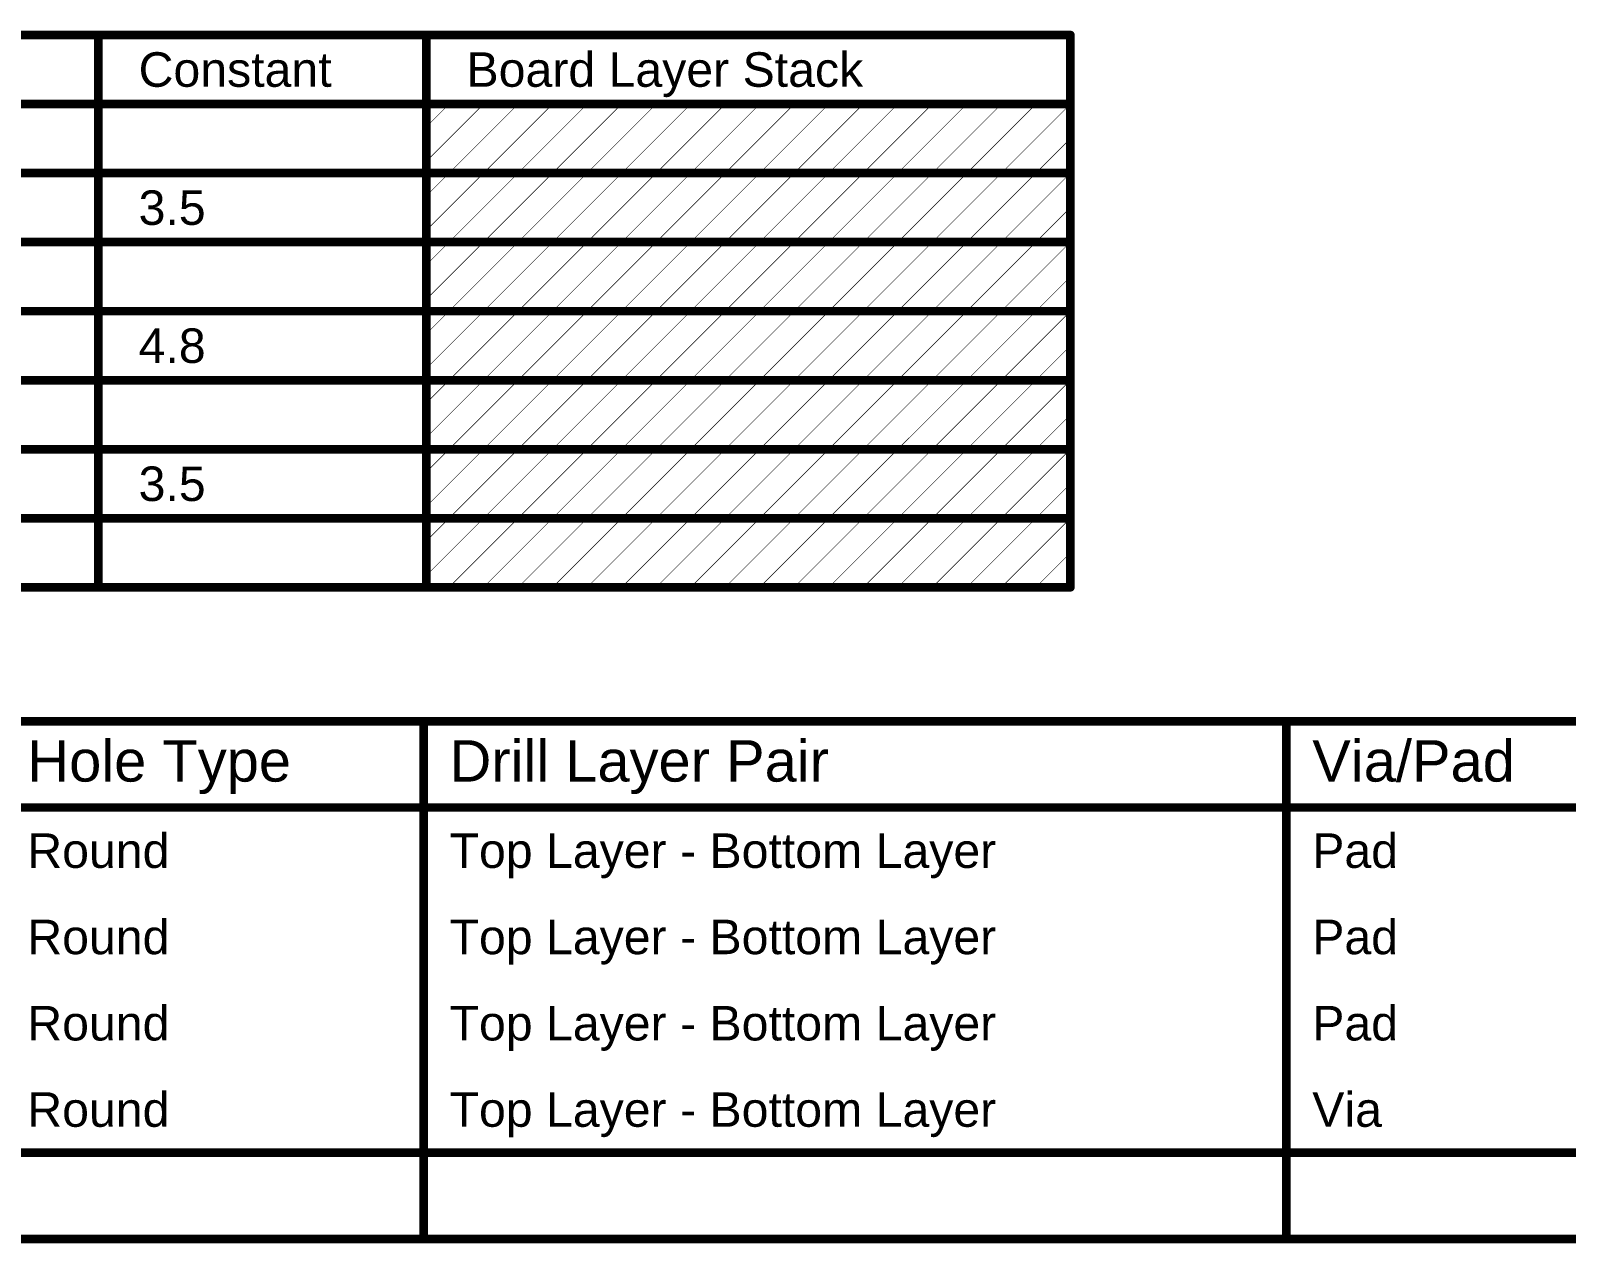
# Model space of a CAD drawing. Header units: inches. Extents: x -1 to 9.6, y 0 to 3.9.
# Drawn here: x 1.712 to 4.381, y 1.829 to 3.937 of the extents above; entities that cross this region are included whole.
import ezdxf

# ---------------------------------------------------------------- set-up
doc = ezdxf.new("R2010")
doc.units = ezdxf.units.IN
doc.header["$MEASUREMENT"] = 0
doc.layers.add('Dimensions', color=6, linetype='Continuous')
doc.layers.add('Drill Drawing', color=1, linetype='Continuous')
doc.styles.add('Arial', font='', dxfattribs={"height": 0.2})
doc.styles.get('Arial').set_extended_font_data('Arial')

msp = doc.modelspace()

# ---------------------------------------------------------------- linework, layer by layer
at = {"layer": 'Dimensions'}
for points in [[(-1.0201, 3.9297, 0.015, 0.015, 0), (3.5187, 3.9297, 0.015, 0.015, 0)], [(1.8291, 2.9697, 0.015, 0.015, 0), (1.8291, 3.9297, 0.015, 0.015, 0)], [(2.399, 2.9697, 0.015, 0.015, 0), (2.399, 3.9297, 0.015, 0.015, 0)], [(3.5187, 2.9697, 0.015, 0.015, 0), (3.5187, 3.9297, 0.015, 0.015, 0)], [(-1.0201, 3.8097, 0.015, 0.015, 0), (3.5187, 3.8097, 0.015, 0.015, 0)], [(2.399, 3.71, 0.001, 0.001, 0), (2.4987, 3.8097, 0.001, 0.001, 0)], [(2.399, 3.77, 0.001, 0.001, 0), (2.4387, 3.8097, 0.001, 0.001, 0)], [(2.4387, 3.6897, 0.001, 0.001, 0), (2.5587, 3.8097, 0.001, 0.001, 0)], [(2.4987, 3.6897, 0.001, 0.001, 0), (2.6187, 3.8097, 0.001, 0.001, 0)], [(2.5587, 3.6897, 0.001, 0.001, 0), (2.6787, 3.8097, 0.001, 0.001, 0)], [(2.6187, 3.6897, 0.001, 0.001, 0), (2.7387, 3.8097, 0.001, 0.001, 0)], [(2.6787, 3.6897, 0.001, 0.001, 0), (2.7987, 3.8097, 0.001, 0.001, 0)], [(2.7387, 3.6897, 0.001, 0.001, 0), (2.8587, 3.8097, 0.001, 0.001, 0)], [(2.7987, 3.6897, 0.001, 0.001, 0), (2.9187, 3.8097, 0.001, 0.001, 0)], [(2.8587, 3.6897, 0.001, 0.001, 0), (2.9787, 3.8097, 0.001, 0.001, 0)], [(2.9187, 3.6897, 0.001, 0.001, 0), (3.0387, 3.8097, 0.001, 0.001, 0)], [(2.9787, 3.6897, 0.001, 0.001, 0), (3.0987, 3.8097, 0.001, 0.001, 0)], [(3.0387, 3.6897, 0.001, 0.001, 0), (3.1587, 3.8097, 0.001, 0.001, 0)], [(3.0987, 3.6897, 0.001, 0.001, 0), (3.2187, 3.8097, 0.001, 0.001, 0)], [(3.1587, 3.6897, 0.001, 0.001, 0), (3.2787, 3.8097, 0.001, 0.001, 0)], [(3.2187, 3.6897, 0.001, 0.001, 0), (3.3387, 3.8097, 0.001, 0.001, 0)], [(3.2787, 3.6897, 0.001, 0.001, 0), (3.3987, 3.8097, 0.001, 0.001, 0)], [(3.3387, 3.6897, 0.001, 0.001, 0), (3.4587, 3.8097, 0.001, 0.001, 0)], [(3.3987, 3.6897, 0.001, 0.001, 0), (3.5187, 3.8097, 0.001, 0.001, 0)], [(3.4587, 3.6897, 0.001, 0.001, 0), (3.5187, 3.7497, 0.001, 0.001, 0)], [(1.1793, 3.6897, 0.015, 0.015, 0), (1.8291, 3.6897, 0.015, 0.015, 0)], [(1.8291, 3.6897, 0.015, 0.015, 0), (2.399, 3.6897, 0.015, 0.015, 0)], [(2.399, 3.6897, 0.015, 0.015, 0), (3.5187, 3.6897, 0.015, 0.015, 0)], [(2.399, 3.59, 0.001, 0.001, 0), (2.4987, 3.6897, 0.001, 0.001, 0)], [(2.399, 3.65, 0.001, 0.001, 0), (2.4387, 3.6897, 0.001, 0.001, 0)], [(2.4387, 3.5697, 0.001, 0.001, 0), (2.5587, 3.6897, 0.001, 0.001, 0)], [(2.4987, 3.5697, 0.001, 0.001, 0), (2.6187, 3.6897, 0.001, 0.001, 0)], [(2.5587, 3.5697, 0.001, 0.001, 0), (2.6787, 3.6897, 0.001, 0.001, 0)], [(2.6187, 3.5697, 0.001, 0.001, 0), (2.7387, 3.6897, 0.001, 0.001, 0)], [(2.6787, 3.5697, 0.001, 0.001, 0), (2.7987, 3.6897, 0.001, 0.001, 0)], [(2.7387, 3.5697, 0.001, 0.001, 0), (2.8587, 3.6897, 0.001, 0.001, 0)], [(2.7987, 3.5697, 0.001, 0.001, 0), (2.9187, 3.6897, 0.001, 0.001, 0)], [(2.8587, 3.5697, 0.001, 0.001, 0), (2.9787, 3.6897, 0.001, 0.001, 0)], [(2.9187, 3.5697, 0.001, 0.001, 0), (3.0387, 3.6897, 0.001, 0.001, 0)], [(2.9787, 3.5697, 0.001, 0.001, 0), (3.0987, 3.6897, 0.001, 0.001, 0)], [(3.0387, 3.5697, 0.001, 0.001, 0), (3.1587, 3.6897, 0.001, 0.001, 0)], [(3.0987, 3.5697, 0.001, 0.001, 0), (3.2187, 3.6897, 0.001, 0.001, 0)], [(3.1587, 3.5697, 0.001, 0.001, 0), (3.2787, 3.6897, 0.001, 0.001, 0)], [(3.2187, 3.5697, 0.001, 0.001, 0), (3.3387, 3.6897, 0.001, 0.001, 0)], [(3.2787, 3.5697, 0.001, 0.001, 0), (3.3987, 3.6897, 0.001, 0.001, 0)], [(3.3387, 3.5697, 0.001, 0.001, 0), (3.4587, 3.6897, 0.001, 0.001, 0)], [(3.3987, 3.5697, 0.001, 0.001, 0), (3.5187, 3.6897, 0.001, 0.001, 0)], [(3.4587, 3.5697, 0.001, 0.001, 0), (3.5187, 3.6297, 0.001, 0.001, 0)], [(1.1793, 3.5697, 0.015, 0.015, 0), (1.8291, 3.5697, 0.015, 0.015, 0)], [(1.8291, 3.5697, 0.015, 0.015, 0), (2.399, 3.5697, 0.015, 0.015, 0)], [(2.399, 3.5697, 0.015, 0.015, 0), (3.5187, 3.5697, 0.015, 0.015, 0)], [(2.399, 3.47, 0.001, 0.001, 0), (2.4987, 3.5697, 0.001, 0.001, 0)], [(2.399, 3.53, 0.001, 0.001, 0), (2.4387, 3.5697, 0.001, 0.001, 0)], [(2.4387, 3.4497, 0.001, 0.001, 0), (2.5587, 3.5697, 0.001, 0.001, 0)], [(2.4987, 3.4497, 0.001, 0.001, 0), (2.6187, 3.5697, 0.001, 0.001, 0)], [(2.5587, 3.4497, 0.001, 0.001, 0), (2.6787, 3.5697, 0.001, 0.001, 0)], [(2.6187, 3.4497, 0.001, 0.001, 0), (2.7387, 3.5697, 0.001, 0.001, 0)], [(2.6787, 3.4497, 0.001, 0.001, 0), (2.7987, 3.5697, 0.001, 0.001, 0)], [(2.7387, 3.4497, 0.001, 0.001, 0), (2.8587, 3.5697, 0.001, 0.001, 0)], [(2.7987, 3.4497, 0.001, 0.001, 0), (2.9187, 3.5697, 0.001, 0.001, 0)], [(2.8587, 3.4497, 0.001, 0.001, 0), (2.9787, 3.5697, 0.001, 0.001, 0)], [(2.9187, 3.4497, 0.001, 0.001, 0), (3.0387, 3.5697, 0.001, 0.001, 0)], [(2.9787, 3.4497, 0.001, 0.001, 0), (3.0987, 3.5697, 0.001, 0.001, 0)], [(3.0387, 3.4497, 0.001, 0.001, 0), (3.1587, 3.5697, 0.001, 0.001, 0)], [(3.0987, 3.4497, 0.001, 0.001, 0), (3.2187, 3.5697, 0.001, 0.001, 0)], [(3.1587, 3.4497, 0.001, 0.001, 0), (3.2787, 3.5697, 0.001, 0.001, 0)], [(3.2187, 3.4497, 0.001, 0.001, 0), (3.3387, 3.5697, 0.001, 0.001, 0)], [(3.2787, 3.4497, 0.001, 0.001, 0), (3.3987, 3.5697, 0.001, 0.001, 0)], [(3.3387, 3.4497, 0.001, 0.001, 0), (3.4587, 3.5697, 0.001, 0.001, 0)], [(3.3987, 3.4497, 0.001, 0.001, 0), (3.5187, 3.5697, 0.001, 0.001, 0)], [(3.4587, 3.4497, 0.001, 0.001, 0), (3.5187, 3.5097, 0.001, 0.001, 0)], [(1.1793, 3.4497, 0.015, 0.015, 0), (1.8291, 3.4497, 0.015, 0.015, 0)], [(1.8291, 3.4497, 0.015, 0.015, 0), (2.399, 3.4497, 0.015, 0.015, 0)], [(2.399, 3.4497, 0.015, 0.015, 0), (3.5187, 3.4497, 0.015, 0.015, 0)], [(2.399, 3.35, 0.001, 0.001, 0), (2.4987, 3.4497, 0.001, 0.001, 0)], [(2.399, 3.41, 0.001, 0.001, 0), (2.4387, 3.4497, 0.001, 0.001, 0)], [(2.4387, 3.3297, 0.001, 0.001, 0), (2.5587, 3.4497, 0.001, 0.001, 0)], [(2.4987, 3.3297, 0.001, 0.001, 0), (2.6187, 3.4497, 0.001, 0.001, 0)], [(2.5587, 3.3297, 0.001, 0.001, 0), (2.6787, 3.4497, 0.001, 0.001, 0)], [(2.6187, 3.3297, 0.001, 0.001, 0), (2.7387, 3.4497, 0.001, 0.001, 0)], [(2.6787, 3.3297, 0.001, 0.001, 0), (2.7987, 3.4497, 0.001, 0.001, 0)], [(2.7387, 3.3297, 0.001, 0.001, 0), (2.8587, 3.4497, 0.001, 0.001, 0)], [(2.7987, 3.3297, 0.001, 0.001, 0), (2.9187, 3.4497, 0.001, 0.001, 0)], [(2.8587, 3.3297, 0.001, 0.001, 0), (2.9787, 3.4497, 0.001, 0.001, 0)], [(2.9187, 3.3297, 0.001, 0.001, 0), (3.0387, 3.4497, 0.001, 0.001, 0)], [(2.9787, 3.3297, 0.001, 0.001, 0), (3.0987, 3.4497, 0.001, 0.001, 0)], [(3.0387, 3.3297, 0.001, 0.001, 0), (3.1587, 3.4497, 0.001, 0.001, 0)], [(3.0987, 3.3297, 0.001, 0.001, 0), (3.2187, 3.4497, 0.001, 0.001, 0)], [(3.1587, 3.3297, 0.001, 0.001, 0), (3.2787, 3.4497, 0.001, 0.001, 0)], [(3.2187, 3.3297, 0.001, 0.001, 0), (3.3387, 3.4497, 0.001, 0.001, 0)], [(3.2787, 3.3297, 0.001, 0.001, 0), (3.3987, 3.4497, 0.001, 0.001, 0)], [(3.3387, 3.3297, 0.001, 0.001, 0), (3.4587, 3.4497, 0.001, 0.001, 0)], [(3.3987, 3.3297, 0.001, 0.001, 0), (3.5187, 3.4497, 0.001, 0.001, 0)], [(3.4587, 3.3297, 0.001, 0.001, 0), (3.5187, 3.3897, 0.001, 0.001, 0)], [(1.1793, 3.3297, 0.015, 0.015, 0), (1.8291, 3.3297, 0.015, 0.015, 0)], [(1.8291, 3.3297, 0.015, 0.015, 0), (2.399, 3.3297, 0.015, 0.015, 0)], [(2.399, 3.3297, 0.015, 0.015, 0), (3.5187, 3.3297, 0.015, 0.015, 0)], [(2.399, 3.23, 0.001, 0.001, 0), (2.4987, 3.3297, 0.001, 0.001, 0)], [(2.399, 3.29, 0.001, 0.001, 0), (2.4387, 3.3297, 0.001, 0.001, 0)], [(2.4387, 3.2097, 0.001, 0.001, 0), (2.5587, 3.3297, 0.001, 0.001, 0)], [(2.4987, 3.2097, 0.001, 0.001, 0), (2.6187, 3.3297, 0.001, 0.001, 0)], [(2.5587, 3.2097, 0.001, 0.001, 0), (2.6787, 3.3297, 0.001, 0.001, 0)], [(2.6187, 3.2097, 0.001, 0.001, 0), (2.7387, 3.3297, 0.001, 0.001, 0)], [(2.6787, 3.2097, 0.001, 0.001, 0), (2.7987, 3.3297, 0.001, 0.001, 0)], [(2.7387, 3.2097, 0.001, 0.001, 0), (2.8587, 3.3297, 0.001, 0.001, 0)], [(2.7987, 3.2097, 0.001, 0.001, 0), (2.9187, 3.3297, 0.001, 0.001, 0)], [(2.8587, 3.2097, 0.001, 0.001, 0), (2.9787, 3.3297, 0.001, 0.001, 0)], [(2.9187, 3.2097, 0.001, 0.001, 0), (3.0387, 3.3297, 0.001, 0.001, 0)], [(2.9787, 3.2097, 0.001, 0.001, 0), (3.0987, 3.3297, 0.001, 0.001, 0)], [(3.0387, 3.2097, 0.001, 0.001, 0), (3.1587, 3.3297, 0.001, 0.001, 0)], [(3.0987, 3.2097, 0.001, 0.001, 0), (3.2187, 3.3297, 0.001, 0.001, 0)], [(3.1587, 3.2097, 0.001, 0.001, 0), (3.2787, 3.3297, 0.001, 0.001, 0)], [(3.2187, 3.2097, 0.001, 0.001, 0), (3.3387, 3.3297, 0.001, 0.001, 0)], [(3.2787, 3.2097, 0.001, 0.001, 0), (3.3987, 3.3297, 0.001, 0.001, 0)], [(3.3387, 3.2097, 0.001, 0.001, 0), (3.4587, 3.3297, 0.001, 0.001, 0)], [(3.3987, 3.2097, 0.001, 0.001, 0), (3.5187, 3.3297, 0.001, 0.001, 0)], [(3.4587, 3.2097, 0.001, 0.001, 0), (3.5187, 3.2697, 0.001, 0.001, 0)], [(1.1793, 3.2097, 0.015, 0.015, 0), (1.8291, 3.2097, 0.015, 0.015, 0)], [(1.8291, 3.2097, 0.015, 0.015, 0), (2.399, 3.2097, 0.015, 0.015, 0)], [(2.399, 3.2097, 0.015, 0.015, 0), (3.5187, 3.2097, 0.015, 0.015, 0)], [(2.399, 3.11, 0.001, 0.001, 0), (2.4987, 3.2097, 0.001, 0.001, 0)], [(2.399, 3.17, 0.001, 0.001, 0), (2.4387, 3.2097, 0.001, 0.001, 0)], [(2.4387, 3.0897, 0.001, 0.001, 0), (2.5587, 3.2097, 0.001, 0.001, 0)], [(2.4987, 3.0897, 0.001, 0.001, 0), (2.6187, 3.2097, 0.001, 0.001, 0)], [(2.5587, 3.0897, 0.001, 0.001, 0), (2.6787, 3.2097, 0.001, 0.001, 0)], [(2.6187, 3.0897, 0.001, 0.001, 0), (2.7387, 3.2097, 0.001, 0.001, 0)], [(2.6787, 3.0897, 0.001, 0.001, 0), (2.7987, 3.2097, 0.001, 0.001, 0)], [(2.7387, 3.0897, 0.001, 0.001, 0), (2.8587, 3.2097, 0.001, 0.001, 0)], [(2.7987, 3.0897, 0.001, 0.001, 0), (2.9187, 3.2097, 0.001, 0.001, 0)], [(2.8587, 3.0897, 0.001, 0.001, 0), (2.9787, 3.2097, 0.001, 0.001, 0)], [(2.9187, 3.0897, 0.001, 0.001, 0), (3.0387, 3.2097, 0.001, 0.001, 0)], [(2.9787, 3.0897, 0.001, 0.001, 0), (3.0987, 3.2097, 0.001, 0.001, 0)], [(3.0387, 3.0897, 0.001, 0.001, 0), (3.1587, 3.2097, 0.001, 0.001, 0)], [(3.0987, 3.0897, 0.001, 0.001, 0), (3.2187, 3.2097, 0.001, 0.001, 0)], [(3.1587, 3.0897, 0.001, 0.001, 0), (3.2787, 3.2097, 0.001, 0.001, 0)], [(3.2187, 3.0897, 0.001, 0.001, 0), (3.3387, 3.2097, 0.001, 0.001, 0)], [(3.2787, 3.0897, 0.001, 0.001, 0), (3.3987, 3.2097, 0.001, 0.001, 0)], [(3.3387, 3.0897, 0.001, 0.001, 0), (3.4587, 3.2097, 0.001, 0.001, 0)], [(3.3987, 3.0897, 0.001, 0.001, 0), (3.5187, 3.2097, 0.001, 0.001, 0)], [(3.4587, 3.0897, 0.001, 0.001, 0), (3.5187, 3.1497, 0.001, 0.001, 0)], [(1.1793, 3.0897, 0.015, 0.015, 0), (1.8291, 3.0897, 0.015, 0.015, 0)], [(1.8291, 3.0897, 0.015, 0.015, 0), (2.399, 3.0897, 0.015, 0.015, 0)], [(2.399, 3.0897, 0.015, 0.015, 0), (3.5187, 3.0897, 0.015, 0.015, 0)], [(2.399, 2.99, 0.001, 0.001, 0), (2.4987, 3.0897, 0.001, 0.001, 0)], [(2.399, 3.05, 0.001, 0.001, 0), (2.4387, 3.0897, 0.001, 0.001, 0)], [(2.4387, 2.9697, 0.001, 0.001, 0), (2.5587, 3.0897, 0.001, 0.001, 0)], [(2.4987, 2.9697, 0.001, 0.001, 0), (2.6187, 3.0897, 0.001, 0.001, 0)], [(2.5587, 2.9697, 0.001, 0.001, 0), (2.6787, 3.0897, 0.001, 0.001, 0)], [(2.6187, 2.9697, 0.001, 0.001, 0), (2.7387, 3.0897, 0.001, 0.001, 0)], [(2.6787, 2.9697, 0.001, 0.001, 0), (2.7987, 3.0897, 0.001, 0.001, 0)], [(2.7387, 2.9697, 0.001, 0.001, 0), (2.8587, 3.0897, 0.001, 0.001, 0)], [(2.7987, 2.9697, 0.001, 0.001, 0), (2.9187, 3.0897, 0.001, 0.001, 0)], [(2.8587, 2.9697, 0.001, 0.001, 0), (2.9787, 3.0897, 0.001, 0.001, 0)], [(2.9187, 2.9697, 0.001, 0.001, 0), (3.0387, 3.0897, 0.001, 0.001, 0)], [(2.9787, 2.9697, 0.001, 0.001, 0), (3.0987, 3.0897, 0.001, 0.001, 0)], [(3.0387, 2.9697, 0.001, 0.001, 0), (3.1587, 3.0897, 0.001, 0.001, 0)], [(3.0987, 2.9697, 0.001, 0.001, 0), (3.2187, 3.0897, 0.001, 0.001, 0)], [(3.1587, 2.9697, 0.001, 0.001, 0), (3.2787, 3.0897, 0.001, 0.001, 0)], [(3.2187, 2.9697, 0.001, 0.001, 0), (3.3387, 3.0897, 0.001, 0.001, 0)], [(3.2787, 2.9697, 0.001, 0.001, 0), (3.3987, 3.0897, 0.001, 0.001, 0)], [(3.3387, 2.9697, 0.001, 0.001, 0), (3.4587, 3.0897, 0.001, 0.001, 0)], [(3.3987, 2.9697, 0.001, 0.001, 0), (3.5187, 3.0897, 0.001, 0.001, 0)], [(3.4587, 2.9697, 0.001, 0.001, 0), (3.5187, 3.0297, 0.001, 0.001, 0)], [(1.1793, 2.9697, 0.015, 0.015, 0), (1.8291, 2.9697, 0.015, 0.015, 0)], [(1.8291, 2.9697, 0.015, 0.015, 0), (2.399, 2.9697, 0.015, 0.015, 0)], [(2.399, 2.9697, 0.015, 0.015, 0), (3.5187, 2.9697, 0.015, 0.015, 0)]]:
    msp.add_lwpolyline(points, format="xyseb", dxfattribs=at)
for points in [[(1.8254, 3.9297, 0.0075, 0.0075, 1), (1.8329, 3.9297, 0.0075, 0.0075, 1)], [(2.3952, 3.9297, 0.0075, 0.0075, 1), (2.4028, 3.9297, 0.0075, 0.0075, 1)], [(3.5149, 3.9297, 0.0075, 0.0075, 1), (3.5224, 3.9297, 0.0075, 0.0075, 1)], [(3.5149, 3.9297, 0.0075, 0.0075, 1), (3.5224, 3.9297, 0.0075, 0.0075, 1)], [(3.5149, 3.8097, 0.0075, 0.0075, 1), (3.5224, 3.8097, 0.0075, 0.0075, 1)], [(2.4384, 3.8097, 0.0005, 0.0005, 1), (2.4389, 3.8097, 0.0005, 0.0005, 1)], [(2.4984, 3.8097, 0.0005, 0.0005, 1), (2.4989, 3.8097, 0.0005, 0.0005, 1)], [(2.5584, 3.8097, 0.0005, 0.0005, 1), (2.5589, 3.8097, 0.0005, 0.0005, 1)], [(2.6184, 3.8097, 0.0005, 0.0005, 1), (2.6189, 3.8097, 0.0005, 0.0005, 1)], [(2.6784, 3.8097, 0.0005, 0.0005, 1), (2.6789, 3.8097, 0.0005, 0.0005, 1)], [(2.7384, 3.8097, 0.0005, 0.0005, 1), (2.7389, 3.8097, 0.0005, 0.0005, 1)], [(2.7984, 3.8097, 0.0005, 0.0005, 1), (2.7989, 3.8097, 0.0005, 0.0005, 1)], [(2.8584, 3.8097, 0.0005, 0.0005, 1), (2.8589, 3.8097, 0.0005, 0.0005, 1)], [(2.9184, 3.8097, 0.0005, 0.0005, 1), (2.9189, 3.8097, 0.0005, 0.0005, 1)], [(2.9784, 3.8097, 0.0005, 0.0005, 1), (2.9789, 3.8097, 0.0005, 0.0005, 1)], [(3.0384, 3.8097, 0.0005, 0.0005, 1), (3.0389, 3.8097, 0.0005, 0.0005, 1)], [(3.0984, 3.8097, 0.0005, 0.0005, 1), (3.0989, 3.8097, 0.0005, 0.0005, 1)], [(3.1584, 3.8097, 0.0005, 0.0005, 1), (3.1589, 3.8097, 0.0005, 0.0005, 1)], [(3.2184, 3.8097, 0.0005, 0.0005, 1), (3.2189, 3.8097, 0.0005, 0.0005, 1)], [(3.2784, 3.8097, 0.0005, 0.0005, 1), (3.2789, 3.8097, 0.0005, 0.0005, 1)], [(3.3384, 3.8097, 0.0005, 0.0005, 1), (3.3389, 3.8097, 0.0005, 0.0005, 1)], [(3.3984, 3.8097, 0.0005, 0.0005, 1), (3.3989, 3.8097, 0.0005, 0.0005, 1)], [(3.4584, 3.8097, 0.0005, 0.0005, 1), (3.4589, 3.8097, 0.0005, 0.0005, 1)], [(3.5184, 3.8097, 0.0005, 0.0005, 1), (3.5189, 3.8097, 0.0005, 0.0005, 1)], [(2.3988, 3.77, 0.0005, 0.0005, 1), (2.3992, 3.77, 0.0005, 0.0005, 1)], [(3.5184, 3.7497, 0.0005, 0.0005, 1), (3.5189, 3.7497, 0.0005, 0.0005, 1)], [(2.3988, 3.71, 0.0005, 0.0005, 1), (2.3992, 3.71, 0.0005, 0.0005, 1)], [(1.8254, 3.6897, 0.0075, 0.0075, 1), (1.8329, 3.6897, 0.0075, 0.0075, 1)], [(1.8254, 3.6897, 0.0075, 0.0075, 1), (1.8329, 3.6897, 0.0075, 0.0075, 1)], [(2.3952, 3.6897, 0.0075, 0.0075, 1), (2.4028, 3.6897, 0.0075, 0.0075, 1)], [(2.3952, 3.6897, 0.0075, 0.0075, 1), (2.4028, 3.6897, 0.0075, 0.0075, 1)], [(2.4384, 3.6897, 0.0005, 0.0005, 1), (2.4389, 3.6897, 0.0005, 0.0005, 1)], [(2.4384, 3.6897, 0.0005, 0.0005, 1), (2.4389, 3.6897, 0.0005, 0.0005, 1)], [(2.4984, 3.6897, 0.0005, 0.0005, 1), (2.4989, 3.6897, 0.0005, 0.0005, 1)], [(2.4984, 3.6897, 0.0005, 0.0005, 1), (2.4989, 3.6897, 0.0005, 0.0005, 1)], [(2.5584, 3.6897, 0.0005, 0.0005, 1), (2.5589, 3.6897, 0.0005, 0.0005, 1)], [(2.5584, 3.6897, 0.0005, 0.0005, 1), (2.5589, 3.6897, 0.0005, 0.0005, 1)], [(2.6184, 3.6897, 0.0005, 0.0005, 1), (2.6189, 3.6897, 0.0005, 0.0005, 1)], [(2.6184, 3.6897, 0.0005, 0.0005, 1), (2.6189, 3.6897, 0.0005, 0.0005, 1)], [(2.6784, 3.6897, 0.0005, 0.0005, 1), (2.6789, 3.6897, 0.0005, 0.0005, 1)], [(2.6784, 3.6897, 0.0005, 0.0005, 1), (2.6789, 3.6897, 0.0005, 0.0005, 1)], [(2.7384, 3.6897, 0.0005, 0.0005, 1), (2.7389, 3.6897, 0.0005, 0.0005, 1)], [(2.7384, 3.6897, 0.0005, 0.0005, 1), (2.7389, 3.6897, 0.0005, 0.0005, 1)], [(2.7984, 3.6897, 0.0005, 0.0005, 1), (2.7989, 3.6897, 0.0005, 0.0005, 1)], [(2.7984, 3.6897, 0.0005, 0.0005, 1), (2.7989, 3.6897, 0.0005, 0.0005, 1)], [(2.8584, 3.6897, 0.0005, 0.0005, 1), (2.8589, 3.6897, 0.0005, 0.0005, 1)], [(2.8584, 3.6897, 0.0005, 0.0005, 1), (2.8589, 3.6897, 0.0005, 0.0005, 1)], [(2.9184, 3.6897, 0.0005, 0.0005, 1), (2.9189, 3.6897, 0.0005, 0.0005, 1)], [(2.9184, 3.6897, 0.0005, 0.0005, 1), (2.9189, 3.6897, 0.0005, 0.0005, 1)], [(2.9784, 3.6897, 0.0005, 0.0005, 1), (2.9789, 3.6897, 0.0005, 0.0005, 1)], [(2.9784, 3.6897, 0.0005, 0.0005, 1), (2.9789, 3.6897, 0.0005, 0.0005, 1)], [(3.0384, 3.6897, 0.0005, 0.0005, 1), (3.0389, 3.6897, 0.0005, 0.0005, 1)], [(3.0384, 3.6897, 0.0005, 0.0005, 1), (3.0389, 3.6897, 0.0005, 0.0005, 1)], [(3.0984, 3.6897, 0.0005, 0.0005, 1), (3.0989, 3.6897, 0.0005, 0.0005, 1)], [(3.0984, 3.6897, 0.0005, 0.0005, 1), (3.0989, 3.6897, 0.0005, 0.0005, 1)], [(3.1584, 3.6897, 0.0005, 0.0005, 1), (3.1589, 3.6897, 0.0005, 0.0005, 1)], [(3.1584, 3.6897, 0.0005, 0.0005, 1), (3.1589, 3.6897, 0.0005, 0.0005, 1)], [(3.2184, 3.6897, 0.0005, 0.0005, 1), (3.2189, 3.6897, 0.0005, 0.0005, 1)], [(3.2184, 3.6897, 0.0005, 0.0005, 1), (3.2189, 3.6897, 0.0005, 0.0005, 1)], [(3.2784, 3.6897, 0.0005, 0.0005, 1), (3.2789, 3.6897, 0.0005, 0.0005, 1)], [(3.2784, 3.6897, 0.0005, 0.0005, 1), (3.2789, 3.6897, 0.0005, 0.0005, 1)], [(3.3384, 3.6897, 0.0005, 0.0005, 1), (3.3389, 3.6897, 0.0005, 0.0005, 1)], [(3.3384, 3.6897, 0.0005, 0.0005, 1), (3.3389, 3.6897, 0.0005, 0.0005, 1)], [(3.3984, 3.6897, 0.0005, 0.0005, 1), (3.3989, 3.6897, 0.0005, 0.0005, 1)], [(3.3984, 3.6897, 0.0005, 0.0005, 1), (3.3989, 3.6897, 0.0005, 0.0005, 1)], [(3.4584, 3.6897, 0.0005, 0.0005, 1), (3.4589, 3.6897, 0.0005, 0.0005, 1)], [(3.4584, 3.6897, 0.0005, 0.0005, 1), (3.4589, 3.6897, 0.0005, 0.0005, 1)], [(3.5149, 3.6897, 0.0075, 0.0075, 1), (3.5224, 3.6897, 0.0075, 0.0075, 1)], [(3.5184, 3.6897, 0.0005, 0.0005, 1), (3.5189, 3.6897, 0.0005, 0.0005, 1)], [(2.3988, 3.65, 0.0005, 0.0005, 1), (2.3992, 3.65, 0.0005, 0.0005, 1)], [(3.5184, 3.6297, 0.0005, 0.0005, 1), (3.5189, 3.6297, 0.0005, 0.0005, 1)], [(1.8254, 3.5697, 0.0075, 0.0075, 1), (1.8329, 3.5697, 0.0075, 0.0075, 1)], [(1.8254, 3.5697, 0.0075, 0.0075, 1), (1.8329, 3.5697, 0.0075, 0.0075, 1)], [(2.3952, 3.5697, 0.0075, 0.0075, 1), (2.4028, 3.5697, 0.0075, 0.0075, 1)], [(2.3952, 3.5697, 0.0075, 0.0075, 1), (2.4028, 3.5697, 0.0075, 0.0075, 1)], [(2.3988, 3.59, 0.0005, 0.0005, 1), (2.3992, 3.59, 0.0005, 0.0005, 1)], [(3.5149, 3.5697, 0.0075, 0.0075, 1), (3.5224, 3.5697, 0.0075, 0.0075, 1)], [(2.4384, 3.5697, 0.0005, 0.0005, 1), (2.4389, 3.5697, 0.0005, 0.0005, 1)], [(2.4384, 3.5697, 0.0005, 0.0005, 1), (2.4389, 3.5697, 0.0005, 0.0005, 1)], [(2.4984, 3.5697, 0.0005, 0.0005, 1), (2.4989, 3.5697, 0.0005, 0.0005, 1)], [(2.4984, 3.5697, 0.0005, 0.0005, 1), (2.4989, 3.5697, 0.0005, 0.0005, 1)], [(2.5584, 3.5697, 0.0005, 0.0005, 1), (2.5589, 3.5697, 0.0005, 0.0005, 1)], [(2.5584, 3.5697, 0.0005, 0.0005, 1), (2.5589, 3.5697, 0.0005, 0.0005, 1)], [(2.6184, 3.5697, 0.0005, 0.0005, 1), (2.6189, 3.5697, 0.0005, 0.0005, 1)], [(2.6184, 3.5697, 0.0005, 0.0005, 1), (2.6189, 3.5697, 0.0005, 0.0005, 1)], [(2.6784, 3.5697, 0.0005, 0.0005, 1), (2.6789, 3.5697, 0.0005, 0.0005, 1)], [(2.6784, 3.5697, 0.0005, 0.0005, 1), (2.6789, 3.5697, 0.0005, 0.0005, 1)], [(2.7384, 3.5697, 0.0005, 0.0005, 1), (2.7389, 3.5697, 0.0005, 0.0005, 1)], [(2.7384, 3.5697, 0.0005, 0.0005, 1), (2.7389, 3.5697, 0.0005, 0.0005, 1)], [(2.7984, 3.5697, 0.0005, 0.0005, 1), (2.7989, 3.5697, 0.0005, 0.0005, 1)], [(2.7984, 3.5697, 0.0005, 0.0005, 1), (2.7989, 3.5697, 0.0005, 0.0005, 1)], [(2.8584, 3.5697, 0.0005, 0.0005, 1), (2.8589, 3.5697, 0.0005, 0.0005, 1)], [(2.8584, 3.5697, 0.0005, 0.0005, 1), (2.8589, 3.5697, 0.0005, 0.0005, 1)], [(2.9184, 3.5697, 0.0005, 0.0005, 1), (2.9189, 3.5697, 0.0005, 0.0005, 1)], [(2.9184, 3.5697, 0.0005, 0.0005, 1), (2.9189, 3.5697, 0.0005, 0.0005, 1)], [(2.9784, 3.5697, 0.0005, 0.0005, 1), (2.9789, 3.5697, 0.0005, 0.0005, 1)], [(2.9784, 3.5697, 0.0005, 0.0005, 1), (2.9789, 3.5697, 0.0005, 0.0005, 1)], [(3.0384, 3.5697, 0.0005, 0.0005, 1), (3.0389, 3.5697, 0.0005, 0.0005, 1)], [(3.0384, 3.5697, 0.0005, 0.0005, 1), (3.0389, 3.5697, 0.0005, 0.0005, 1)], [(3.0984, 3.5697, 0.0005, 0.0005, 1), (3.0989, 3.5697, 0.0005, 0.0005, 1)], [(3.0984, 3.5697, 0.0005, 0.0005, 1), (3.0989, 3.5697, 0.0005, 0.0005, 1)], [(3.1584, 3.5697, 0.0005, 0.0005, 1), (3.1589, 3.5697, 0.0005, 0.0005, 1)], [(3.1584, 3.5697, 0.0005, 0.0005, 1), (3.1589, 3.5697, 0.0005, 0.0005, 1)], [(3.2184, 3.5697, 0.0005, 0.0005, 1), (3.2189, 3.5697, 0.0005, 0.0005, 1)], [(3.2184, 3.5697, 0.0005, 0.0005, 1), (3.2189, 3.5697, 0.0005, 0.0005, 1)], [(3.2784, 3.5697, 0.0005, 0.0005, 1), (3.2789, 3.5697, 0.0005, 0.0005, 1)], [(3.2784, 3.5697, 0.0005, 0.0005, 1), (3.2789, 3.5697, 0.0005, 0.0005, 1)], [(3.3384, 3.5697, 0.0005, 0.0005, 1), (3.3389, 3.5697, 0.0005, 0.0005, 1)], [(3.3384, 3.5697, 0.0005, 0.0005, 1), (3.3389, 3.5697, 0.0005, 0.0005, 1)], [(3.3984, 3.5697, 0.0005, 0.0005, 1), (3.3989, 3.5697, 0.0005, 0.0005, 1)], [(3.3984, 3.5697, 0.0005, 0.0005, 1), (3.3989, 3.5697, 0.0005, 0.0005, 1)], [(3.4584, 3.5697, 0.0005, 0.0005, 1), (3.4589, 3.5697, 0.0005, 0.0005, 1)], [(3.4584, 3.5697, 0.0005, 0.0005, 1), (3.4589, 3.5697, 0.0005, 0.0005, 1)], [(3.5184, 3.5697, 0.0005, 0.0005, 1), (3.5189, 3.5697, 0.0005, 0.0005, 1)], [(2.3988, 3.53, 0.0005, 0.0005, 1), (2.3992, 3.53, 0.0005, 0.0005, 1)], [(3.5184, 3.5097, 0.0005, 0.0005, 1), (3.5189, 3.5097, 0.0005, 0.0005, 1)], [(2.3988, 3.47, 0.0005, 0.0005, 1), (2.3992, 3.47, 0.0005, 0.0005, 1)], [(1.8254, 3.4497, 0.0075, 0.0075, 1), (1.8329, 3.4497, 0.0075, 0.0075, 1)], [(1.8254, 3.4497, 0.0075, 0.0075, 1), (1.8329, 3.4497, 0.0075, 0.0075, 1)], [(2.3952, 3.4497, 0.0075, 0.0075, 1), (2.4028, 3.4497, 0.0075, 0.0075, 1)], [(2.3952, 3.4497, 0.0075, 0.0075, 1), (2.4028, 3.4497, 0.0075, 0.0075, 1)], [(2.4384, 3.4497, 0.0005, 0.0005, 1), (2.4389, 3.4497, 0.0005, 0.0005, 1)], [(2.4384, 3.4497, 0.0005, 0.0005, 1), (2.4389, 3.4497, 0.0005, 0.0005, 1)], [(2.4984, 3.4497, 0.0005, 0.0005, 1), (2.4989, 3.4497, 0.0005, 0.0005, 1)], [(2.4984, 3.4497, 0.0005, 0.0005, 1), (2.4989, 3.4497, 0.0005, 0.0005, 1)], [(2.5584, 3.4497, 0.0005, 0.0005, 1), (2.5589, 3.4497, 0.0005, 0.0005, 1)], [(2.5584, 3.4497, 0.0005, 0.0005, 1), (2.5589, 3.4497, 0.0005, 0.0005, 1)], [(2.6184, 3.4497, 0.0005, 0.0005, 1), (2.6189, 3.4497, 0.0005, 0.0005, 1)], [(2.6184, 3.4497, 0.0005, 0.0005, 1), (2.6189, 3.4497, 0.0005, 0.0005, 1)], [(2.6784, 3.4497, 0.0005, 0.0005, 1), (2.6789, 3.4497, 0.0005, 0.0005, 1)], [(2.6784, 3.4497, 0.0005, 0.0005, 1), (2.6789, 3.4497, 0.0005, 0.0005, 1)], [(2.7384, 3.4497, 0.0005, 0.0005, 1), (2.7389, 3.4497, 0.0005, 0.0005, 1)], [(2.7384, 3.4497, 0.0005, 0.0005, 1), (2.7389, 3.4497, 0.0005, 0.0005, 1)], [(2.7984, 3.4497, 0.0005, 0.0005, 1), (2.7989, 3.4497, 0.0005, 0.0005, 1)], [(2.7984, 3.4497, 0.0005, 0.0005, 1), (2.7989, 3.4497, 0.0005, 0.0005, 1)], [(2.8584, 3.4497, 0.0005, 0.0005, 1), (2.8589, 3.4497, 0.0005, 0.0005, 1)], [(2.8584, 3.4497, 0.0005, 0.0005, 1), (2.8589, 3.4497, 0.0005, 0.0005, 1)], [(2.9184, 3.4497, 0.0005, 0.0005, 1), (2.9189, 3.4497, 0.0005, 0.0005, 1)], [(2.9184, 3.4497, 0.0005, 0.0005, 1), (2.9189, 3.4497, 0.0005, 0.0005, 1)], [(2.9784, 3.4497, 0.0005, 0.0005, 1), (2.9789, 3.4497, 0.0005, 0.0005, 1)], [(2.9784, 3.4497, 0.0005, 0.0005, 1), (2.9789, 3.4497, 0.0005, 0.0005, 1)], [(3.0384, 3.4497, 0.0005, 0.0005, 1), (3.0389, 3.4497, 0.0005, 0.0005, 1)], [(3.0384, 3.4497, 0.0005, 0.0005, 1), (3.0389, 3.4497, 0.0005, 0.0005, 1)], [(3.0984, 3.4497, 0.0005, 0.0005, 1), (3.0989, 3.4497, 0.0005, 0.0005, 1)], [(3.0984, 3.4497, 0.0005, 0.0005, 1), (3.0989, 3.4497, 0.0005, 0.0005, 1)], [(3.1584, 3.4497, 0.0005, 0.0005, 1), (3.1589, 3.4497, 0.0005, 0.0005, 1)], [(3.1584, 3.4497, 0.0005, 0.0005, 1), (3.1589, 3.4497, 0.0005, 0.0005, 1)], [(3.2184, 3.4497, 0.0005, 0.0005, 1), (3.2189, 3.4497, 0.0005, 0.0005, 1)], [(3.2184, 3.4497, 0.0005, 0.0005, 1), (3.2189, 3.4497, 0.0005, 0.0005, 1)], [(3.2784, 3.4497, 0.0005, 0.0005, 1), (3.2789, 3.4497, 0.0005, 0.0005, 1)], [(3.2784, 3.4497, 0.0005, 0.0005, 1), (3.2789, 3.4497, 0.0005, 0.0005, 1)], [(3.3384, 3.4497, 0.0005, 0.0005, 1), (3.3389, 3.4497, 0.0005, 0.0005, 1)], [(3.3384, 3.4497, 0.0005, 0.0005, 1), (3.3389, 3.4497, 0.0005, 0.0005, 1)], [(3.3984, 3.4497, 0.0005, 0.0005, 1), (3.3989, 3.4497, 0.0005, 0.0005, 1)], [(3.3984, 3.4497, 0.0005, 0.0005, 1), (3.3989, 3.4497, 0.0005, 0.0005, 1)], [(3.4584, 3.4497, 0.0005, 0.0005, 1), (3.4589, 3.4497, 0.0005, 0.0005, 1)], [(3.4584, 3.4497, 0.0005, 0.0005, 1), (3.4589, 3.4497, 0.0005, 0.0005, 1)], [(3.5149, 3.4497, 0.0075, 0.0075, 1), (3.5224, 3.4497, 0.0075, 0.0075, 1)], [(3.5184, 3.4497, 0.0005, 0.0005, 1), (3.5189, 3.4497, 0.0005, 0.0005, 1)], [(2.3988, 3.41, 0.0005, 0.0005, 1), (2.3992, 3.41, 0.0005, 0.0005, 1)], [(3.5184, 3.3897, 0.0005, 0.0005, 1), (3.5189, 3.3897, 0.0005, 0.0005, 1)], [(1.8254, 3.3297, 0.0075, 0.0075, 1), (1.8329, 3.3297, 0.0075, 0.0075, 1)], [(1.8254, 3.3297, 0.0075, 0.0075, 1), (1.8329, 3.3297, 0.0075, 0.0075, 1)], [(2.3952, 3.3297, 0.0075, 0.0075, 1), (2.4028, 3.3297, 0.0075, 0.0075, 1)], [(2.3952, 3.3297, 0.0075, 0.0075, 1), (2.4028, 3.3297, 0.0075, 0.0075, 1)], [(2.3988, 3.35, 0.0005, 0.0005, 1), (2.3992, 3.35, 0.0005, 0.0005, 1)], [(3.5149, 3.3297, 0.0075, 0.0075, 1), (3.5224, 3.3297, 0.0075, 0.0075, 1)], [(2.4384, 3.3297, 0.0005, 0.0005, 1), (2.4389, 3.3297, 0.0005, 0.0005, 1)], [(2.4384, 3.3297, 0.0005, 0.0005, 1), (2.4389, 3.3297, 0.0005, 0.0005, 1)], [(2.4984, 3.3297, 0.0005, 0.0005, 1), (2.4989, 3.3297, 0.0005, 0.0005, 1)], [(2.4984, 3.3297, 0.0005, 0.0005, 1), (2.4989, 3.3297, 0.0005, 0.0005, 1)], [(2.5584, 3.3297, 0.0005, 0.0005, 1), (2.5589, 3.3297, 0.0005, 0.0005, 1)], [(2.5584, 3.3297, 0.0005, 0.0005, 1), (2.5589, 3.3297, 0.0005, 0.0005, 1)], [(2.6184, 3.3297, 0.0005, 0.0005, 1), (2.6189, 3.3297, 0.0005, 0.0005, 1)], [(2.6184, 3.3297, 0.0005, 0.0005, 1), (2.6189, 3.3297, 0.0005, 0.0005, 1)], [(2.6784, 3.3297, 0.0005, 0.0005, 1), (2.6789, 3.3297, 0.0005, 0.0005, 1)], [(2.6784, 3.3297, 0.0005, 0.0005, 1), (2.6789, 3.3297, 0.0005, 0.0005, 1)], [(2.7384, 3.3297, 0.0005, 0.0005, 1), (2.7389, 3.3297, 0.0005, 0.0005, 1)], [(2.7384, 3.3297, 0.0005, 0.0005, 1), (2.7389, 3.3297, 0.0005, 0.0005, 1)], [(2.7984, 3.3297, 0.0005, 0.0005, 1), (2.7989, 3.3297, 0.0005, 0.0005, 1)], [(2.7984, 3.3297, 0.0005, 0.0005, 1), (2.7989, 3.3297, 0.0005, 0.0005, 1)], [(2.8584, 3.3297, 0.0005, 0.0005, 1), (2.8589, 3.3297, 0.0005, 0.0005, 1)], [(2.8584, 3.3297, 0.0005, 0.0005, 1), (2.8589, 3.3297, 0.0005, 0.0005, 1)], [(2.9184, 3.3297, 0.0005, 0.0005, 1), (2.9189, 3.3297, 0.0005, 0.0005, 1)], [(2.9184, 3.3297, 0.0005, 0.0005, 1), (2.9189, 3.3297, 0.0005, 0.0005, 1)], [(2.9784, 3.3297, 0.0005, 0.0005, 1), (2.9789, 3.3297, 0.0005, 0.0005, 1)], [(2.9784, 3.3297, 0.0005, 0.0005, 1), (2.9789, 3.3297, 0.0005, 0.0005, 1)], [(3.0384, 3.3297, 0.0005, 0.0005, 1), (3.0389, 3.3297, 0.0005, 0.0005, 1)], [(3.0384, 3.3297, 0.0005, 0.0005, 1), (3.0389, 3.3297, 0.0005, 0.0005, 1)], [(3.0984, 3.3297, 0.0005, 0.0005, 1), (3.0989, 3.3297, 0.0005, 0.0005, 1)], [(3.0984, 3.3297, 0.0005, 0.0005, 1), (3.0989, 3.3297, 0.0005, 0.0005, 1)], [(3.1584, 3.3297, 0.0005, 0.0005, 1), (3.1589, 3.3297, 0.0005, 0.0005, 1)], [(3.1584, 3.3297, 0.0005, 0.0005, 1), (3.1589, 3.3297, 0.0005, 0.0005, 1)], [(3.2184, 3.3297, 0.0005, 0.0005, 1), (3.2189, 3.3297, 0.0005, 0.0005, 1)], [(3.2184, 3.3297, 0.0005, 0.0005, 1), (3.2189, 3.3297, 0.0005, 0.0005, 1)], [(3.2784, 3.3297, 0.0005, 0.0005, 1), (3.2789, 3.3297, 0.0005, 0.0005, 1)], [(3.2784, 3.3297, 0.0005, 0.0005, 1), (3.2789, 3.3297, 0.0005, 0.0005, 1)], [(3.3384, 3.3297, 0.0005, 0.0005, 1), (3.3389, 3.3297, 0.0005, 0.0005, 1)], [(3.3384, 3.3297, 0.0005, 0.0005, 1), (3.3389, 3.3297, 0.0005, 0.0005, 1)], [(3.3984, 3.3297, 0.0005, 0.0005, 1), (3.3989, 3.3297, 0.0005, 0.0005, 1)], [(3.3984, 3.3297, 0.0005, 0.0005, 1), (3.3989, 3.3297, 0.0005, 0.0005, 1)], [(3.4584, 3.3297, 0.0005, 0.0005, 1), (3.4589, 3.3297, 0.0005, 0.0005, 1)], [(3.4584, 3.3297, 0.0005, 0.0005, 1), (3.4589, 3.3297, 0.0005, 0.0005, 1)], [(3.5184, 3.3297, 0.0005, 0.0005, 1), (3.5189, 3.3297, 0.0005, 0.0005, 1)], [(2.3988, 3.29, 0.0005, 0.0005, 1), (2.3992, 3.29, 0.0005, 0.0005, 1)], [(3.5184, 3.2697, 0.0005, 0.0005, 1), (3.5189, 3.2697, 0.0005, 0.0005, 1)], [(2.3988, 3.23, 0.0005, 0.0005, 1), (2.3992, 3.23, 0.0005, 0.0005, 1)], [(1.8254, 3.2097, 0.0075, 0.0075, 1), (1.8329, 3.2097, 0.0075, 0.0075, 1)], [(1.8254, 3.2097, 0.0075, 0.0075, 1), (1.8329, 3.2097, 0.0075, 0.0075, 1)], [(2.3952, 3.2097, 0.0075, 0.0075, 1), (2.4028, 3.2097, 0.0075, 0.0075, 1)], [(2.3952, 3.2097, 0.0075, 0.0075, 1), (2.4028, 3.2097, 0.0075, 0.0075, 1)], [(2.4384, 3.2097, 0.0005, 0.0005, 1), (2.4389, 3.2097, 0.0005, 0.0005, 1)], [(2.4384, 3.2097, 0.0005, 0.0005, 1), (2.4389, 3.2097, 0.0005, 0.0005, 1)], [(2.4984, 3.2097, 0.0005, 0.0005, 1), (2.4989, 3.2097, 0.0005, 0.0005, 1)], [(2.4984, 3.2097, 0.0005, 0.0005, 1), (2.4989, 3.2097, 0.0005, 0.0005, 1)], [(2.5584, 3.2097, 0.0005, 0.0005, 1), (2.5589, 3.2097, 0.0005, 0.0005, 1)], [(2.5584, 3.2097, 0.0005, 0.0005, 1), (2.5589, 3.2097, 0.0005, 0.0005, 1)], [(2.6184, 3.2097, 0.0005, 0.0005, 1), (2.6189, 3.2097, 0.0005, 0.0005, 1)], [(2.6184, 3.2097, 0.0005, 0.0005, 1), (2.6189, 3.2097, 0.0005, 0.0005, 1)], [(2.6784, 3.2097, 0.0005, 0.0005, 1), (2.6789, 3.2097, 0.0005, 0.0005, 1)], [(2.6784, 3.2097, 0.0005, 0.0005, 1), (2.6789, 3.2097, 0.0005, 0.0005, 1)], [(2.7384, 3.2097, 0.0005, 0.0005, 1), (2.7389, 3.2097, 0.0005, 0.0005, 1)], [(2.7384, 3.2097, 0.0005, 0.0005, 1), (2.7389, 3.2097, 0.0005, 0.0005, 1)], [(2.7984, 3.2097, 0.0005, 0.0005, 1), (2.7989, 3.2097, 0.0005, 0.0005, 1)], [(2.7984, 3.2097, 0.0005, 0.0005, 1), (2.7989, 3.2097, 0.0005, 0.0005, 1)], [(2.8584, 3.2097, 0.0005, 0.0005, 1), (2.8589, 3.2097, 0.0005, 0.0005, 1)], [(2.8584, 3.2097, 0.0005, 0.0005, 1), (2.8589, 3.2097, 0.0005, 0.0005, 1)], [(2.9184, 3.2097, 0.0005, 0.0005, 1), (2.9189, 3.2097, 0.0005, 0.0005, 1)], [(2.9184, 3.2097, 0.0005, 0.0005, 1), (2.9189, 3.2097, 0.0005, 0.0005, 1)], [(2.9784, 3.2097, 0.0005, 0.0005, 1), (2.9789, 3.2097, 0.0005, 0.0005, 1)], [(2.9784, 3.2097, 0.0005, 0.0005, 1), (2.9789, 3.2097, 0.0005, 0.0005, 1)], [(3.0384, 3.2097, 0.0005, 0.0005, 1), (3.0389, 3.2097, 0.0005, 0.0005, 1)], [(3.0384, 3.2097, 0.0005, 0.0005, 1), (3.0389, 3.2097, 0.0005, 0.0005, 1)], [(3.0984, 3.2097, 0.0005, 0.0005, 1), (3.0989, 3.2097, 0.0005, 0.0005, 1)], [(3.0984, 3.2097, 0.0005, 0.0005, 1), (3.0989, 3.2097, 0.0005, 0.0005, 1)], [(3.1584, 3.2097, 0.0005, 0.0005, 1), (3.1589, 3.2097, 0.0005, 0.0005, 1)], [(3.1584, 3.2097, 0.0005, 0.0005, 1), (3.1589, 3.2097, 0.0005, 0.0005, 1)], [(3.2184, 3.2097, 0.0005, 0.0005, 1), (3.2189, 3.2097, 0.0005, 0.0005, 1)], [(3.2184, 3.2097, 0.0005, 0.0005, 1), (3.2189, 3.2097, 0.0005, 0.0005, 1)], [(3.2784, 3.2097, 0.0005, 0.0005, 1), (3.2789, 3.2097, 0.0005, 0.0005, 1)], [(3.2784, 3.2097, 0.0005, 0.0005, 1), (3.2789, 3.2097, 0.0005, 0.0005, 1)], [(3.3384, 3.2097, 0.0005, 0.0005, 1), (3.3389, 3.2097, 0.0005, 0.0005, 1)], [(3.3384, 3.2097, 0.0005, 0.0005, 1), (3.3389, 3.2097, 0.0005, 0.0005, 1)], [(3.3984, 3.2097, 0.0005, 0.0005, 1), (3.3989, 3.2097, 0.0005, 0.0005, 1)], [(3.3984, 3.2097, 0.0005, 0.0005, 1), (3.3989, 3.2097, 0.0005, 0.0005, 1)], [(3.4584, 3.2097, 0.0005, 0.0005, 1), (3.4589, 3.2097, 0.0005, 0.0005, 1)], [(3.4584, 3.2097, 0.0005, 0.0005, 1), (3.4589, 3.2097, 0.0005, 0.0005, 1)], [(3.5149, 3.2097, 0.0075, 0.0075, 1), (3.5224, 3.2097, 0.0075, 0.0075, 1)], [(3.5184, 3.2097, 0.0005, 0.0005, 1), (3.5189, 3.2097, 0.0005, 0.0005, 1)], [(2.3988, 3.17, 0.0005, 0.0005, 1), (2.3992, 3.17, 0.0005, 0.0005, 1)], [(3.5184, 3.1497, 0.0005, 0.0005, 1), (3.5189, 3.1497, 0.0005, 0.0005, 1)], [(1.8254, 3.0897, 0.0075, 0.0075, 1), (1.8329, 3.0897, 0.0075, 0.0075, 1)], [(1.8254, 3.0897, 0.0075, 0.0075, 1), (1.8329, 3.0897, 0.0075, 0.0075, 1)], [(2.3952, 3.0897, 0.0075, 0.0075, 1), (2.4028, 3.0897, 0.0075, 0.0075, 1)], [(2.3952, 3.0897, 0.0075, 0.0075, 1), (2.4028, 3.0897, 0.0075, 0.0075, 1)], [(2.3988, 3.11, 0.0005, 0.0005, 1), (2.3992, 3.11, 0.0005, 0.0005, 1)], [(3.5149, 3.0897, 0.0075, 0.0075, 1), (3.5224, 3.0897, 0.0075, 0.0075, 1)], [(2.4384, 3.0897, 0.0005, 0.0005, 1), (2.4389, 3.0897, 0.0005, 0.0005, 1)], [(2.4384, 3.0897, 0.0005, 0.0005, 1), (2.4389, 3.0897, 0.0005, 0.0005, 1)], [(2.4984, 3.0897, 0.0005, 0.0005, 1), (2.4989, 3.0897, 0.0005, 0.0005, 1)], [(2.4984, 3.0897, 0.0005, 0.0005, 1), (2.4989, 3.0897, 0.0005, 0.0005, 1)], [(2.5584, 3.0897, 0.0005, 0.0005, 1), (2.5589, 3.0897, 0.0005, 0.0005, 1)], [(2.5584, 3.0897, 0.0005, 0.0005, 1), (2.5589, 3.0897, 0.0005, 0.0005, 1)], [(2.6184, 3.0897, 0.0005, 0.0005, 1), (2.6189, 3.0897, 0.0005, 0.0005, 1)], [(2.6184, 3.0897, 0.0005, 0.0005, 1), (2.6189, 3.0897, 0.0005, 0.0005, 1)], [(2.6784, 3.0897, 0.0005, 0.0005, 1), (2.6789, 3.0897, 0.0005, 0.0005, 1)], [(2.6784, 3.0897, 0.0005, 0.0005, 1), (2.6789, 3.0897, 0.0005, 0.0005, 1)], [(2.7384, 3.0897, 0.0005, 0.0005, 1), (2.7389, 3.0897, 0.0005, 0.0005, 1)], [(2.7384, 3.0897, 0.0005, 0.0005, 1), (2.7389, 3.0897, 0.0005, 0.0005, 1)], [(2.7984, 3.0897, 0.0005, 0.0005, 1), (2.7989, 3.0897, 0.0005, 0.0005, 1)], [(2.7984, 3.0897, 0.0005, 0.0005, 1), (2.7989, 3.0897, 0.0005, 0.0005, 1)], [(2.8584, 3.0897, 0.0005, 0.0005, 1), (2.8589, 3.0897, 0.0005, 0.0005, 1)], [(2.8584, 3.0897, 0.0005, 0.0005, 1), (2.8589, 3.0897, 0.0005, 0.0005, 1)], [(2.9184, 3.0897, 0.0005, 0.0005, 1), (2.9189, 3.0897, 0.0005, 0.0005, 1)], [(2.9184, 3.0897, 0.0005, 0.0005, 1), (2.9189, 3.0897, 0.0005, 0.0005, 1)], [(2.9784, 3.0897, 0.0005, 0.0005, 1), (2.9789, 3.0897, 0.0005, 0.0005, 1)], [(2.9784, 3.0897, 0.0005, 0.0005, 1), (2.9789, 3.0897, 0.0005, 0.0005, 1)], [(3.0384, 3.0897, 0.0005, 0.0005, 1), (3.0389, 3.0897, 0.0005, 0.0005, 1)], [(3.0384, 3.0897, 0.0005, 0.0005, 1), (3.0389, 3.0897, 0.0005, 0.0005, 1)], [(3.0984, 3.0897, 0.0005, 0.0005, 1), (3.0989, 3.0897, 0.0005, 0.0005, 1)], [(3.0984, 3.0897, 0.0005, 0.0005, 1), (3.0989, 3.0897, 0.0005, 0.0005, 1)], [(3.1584, 3.0897, 0.0005, 0.0005, 1), (3.1589, 3.0897, 0.0005, 0.0005, 1)], [(3.1584, 3.0897, 0.0005, 0.0005, 1), (3.1589, 3.0897, 0.0005, 0.0005, 1)], [(3.2184, 3.0897, 0.0005, 0.0005, 1), (3.2189, 3.0897, 0.0005, 0.0005, 1)], [(3.2184, 3.0897, 0.0005, 0.0005, 1), (3.2189, 3.0897, 0.0005, 0.0005, 1)], [(3.2784, 3.0897, 0.0005, 0.0005, 1), (3.2789, 3.0897, 0.0005, 0.0005, 1)], [(3.2784, 3.0897, 0.0005, 0.0005, 1), (3.2789, 3.0897, 0.0005, 0.0005, 1)], [(3.3384, 3.0897, 0.0005, 0.0005, 1), (3.3389, 3.0897, 0.0005, 0.0005, 1)], [(3.3384, 3.0897, 0.0005, 0.0005, 1), (3.3389, 3.0897, 0.0005, 0.0005, 1)], [(3.3984, 3.0897, 0.0005, 0.0005, 1), (3.3989, 3.0897, 0.0005, 0.0005, 1)], [(3.3984, 3.0897, 0.0005, 0.0005, 1), (3.3989, 3.0897, 0.0005, 0.0005, 1)], [(3.4584, 3.0897, 0.0005, 0.0005, 1), (3.4589, 3.0897, 0.0005, 0.0005, 1)], [(3.4584, 3.0897, 0.0005, 0.0005, 1), (3.4589, 3.0897, 0.0005, 0.0005, 1)], [(3.5184, 3.0897, 0.0005, 0.0005, 1), (3.5189, 3.0897, 0.0005, 0.0005, 1)], [(2.3988, 3.05, 0.0005, 0.0005, 1), (2.3992, 3.05, 0.0005, 0.0005, 1)], [(3.5184, 3.0297, 0.0005, 0.0005, 1), (3.5189, 3.0297, 0.0005, 0.0005, 1)], [(2.3988, 2.99, 0.0005, 0.0005, 1), (2.3992, 2.99, 0.0005, 0.0005, 1)], [(1.8254, 2.9697, 0.0075, 0.0075, 1), (1.8329, 2.9697, 0.0075, 0.0075, 1)], [(1.8254, 2.9697, 0.0075, 0.0075, 1), (1.8329, 2.9697, 0.0075, 0.0075, 1)], [(1.8254, 2.9697, 0.0075, 0.0075, 1), (1.8329, 2.9697, 0.0075, 0.0075, 1)], [(2.3952, 2.9697, 0.0075, 0.0075, 1), (2.4028, 2.9697, 0.0075, 0.0075, 1)], [(2.3952, 2.9697, 0.0075, 0.0075, 1), (2.4028, 2.9697, 0.0075, 0.0075, 1)], [(2.3952, 2.9697, 0.0075, 0.0075, 1), (2.4028, 2.9697, 0.0075, 0.0075, 1)], [(2.4384, 2.9697, 0.0005, 0.0005, 1), (2.4389, 2.9697, 0.0005, 0.0005, 1)], [(2.4984, 2.9697, 0.0005, 0.0005, 1), (2.4989, 2.9697, 0.0005, 0.0005, 1)], [(2.5584, 2.9697, 0.0005, 0.0005, 1), (2.5589, 2.9697, 0.0005, 0.0005, 1)], [(2.6184, 2.9697, 0.0005, 0.0005, 1), (2.6189, 2.9697, 0.0005, 0.0005, 1)], [(2.6784, 2.9697, 0.0005, 0.0005, 1), (2.6789, 2.9697, 0.0005, 0.0005, 1)], [(2.7384, 2.9697, 0.0005, 0.0005, 1), (2.7389, 2.9697, 0.0005, 0.0005, 1)], [(2.7984, 2.9697, 0.0005, 0.0005, 1), (2.7989, 2.9697, 0.0005, 0.0005, 1)], [(2.8584, 2.9697, 0.0005, 0.0005, 1), (2.8589, 2.9697, 0.0005, 0.0005, 1)], [(2.9184, 2.9697, 0.0005, 0.0005, 1), (2.9189, 2.9697, 0.0005, 0.0005, 1)], [(2.9784, 2.9697, 0.0005, 0.0005, 1), (2.9789, 2.9697, 0.0005, 0.0005, 1)], [(3.0384, 2.9697, 0.0005, 0.0005, 1), (3.0389, 2.9697, 0.0005, 0.0005, 1)], [(3.0984, 2.9697, 0.0005, 0.0005, 1), (3.0989, 2.9697, 0.0005, 0.0005, 1)], [(3.1584, 2.9697, 0.0005, 0.0005, 1), (3.1589, 2.9697, 0.0005, 0.0005, 1)], [(3.2184, 2.9697, 0.0005, 0.0005, 1), (3.2189, 2.9697, 0.0005, 0.0005, 1)], [(3.2784, 2.9697, 0.0005, 0.0005, 1), (3.2789, 2.9697, 0.0005, 0.0005, 1)], [(3.3384, 2.9697, 0.0005, 0.0005, 1), (3.3389, 2.9697, 0.0005, 0.0005, 1)], [(3.3984, 2.9697, 0.0005, 0.0005, 1), (3.3989, 2.9697, 0.0005, 0.0005, 1)], [(3.4584, 2.9697, 0.0005, 0.0005, 1), (3.4589, 2.9697, 0.0005, 0.0005, 1)], [(3.5149, 2.9697, 0.0075, 0.0075, 1), (3.5224, 2.9697, 0.0075, 0.0075, 1)], [(3.5149, 2.9697, 0.0075, 0.0075, 1), (3.5224, 2.9697, 0.0075, 0.0075, 1)]]:
    msp.add_lwpolyline(points, format="xyseb", close=True, dxfattribs=at)
at = {"layer": 'Drill Drawing'}
for points in [[(-1.0256, 2.737, 0.015, 0.015, 0), (9.5454, 2.737, 0.015, 0.015, 0)], [(2.3945, 1.837, 0.015, 0.015, 0), (2.3945, 2.737, 0.015, 0.015, 0)], [(3.894, 1.837, 0.015, 0.015, 0), (3.894, 2.737, 0.015, 0.015, 0)], [(-1.0256, 2.587, 0.015, 0.015, 0), (9.5454, 2.587, 0.015, 0.015, 0)], [(-1.0256, 1.987, 0.015, 0.015, 0), (9.5454, 1.987, 0.015, 0.015, 0)], [(-1.0256, 1.837, 0.015, 0.015, 0), (9.5454, 1.837, 0.015, 0.015, 0)]]:
    msp.add_lwpolyline(points, format="xyseb", dxfattribs=at)
for points in [[(2.3907, 2.737, 0.0075, 0.0075, 1), (2.3982, 2.737, 0.0075, 0.0075, 1)], [(3.8903, 2.737, 0.0075, 0.0075, 1), (3.8978, 2.737, 0.0075, 0.0075, 1)], [(2.3907, 1.837, 0.0075, 0.0075, 1), (2.3982, 1.837, 0.0075, 0.0075, 1)], [(3.8903, 1.837, 0.0075, 0.0075, 1), (3.8978, 1.837, 0.0075, 0.0075, 1)]]:
    msp.add_lwpolyline(points, format="xyseb", close=True, dxfattribs=at)

# ---------------------------------------------------------------- texts
at = {"layer": 'Dimensions', "style": 'Arial'}
for s, p in [('Constant', (1.8991, 3.8397)), ('Board Layer Stack', (2.469, 3.8397)), ('3.5', (1.8991, 3.5997)), ('4.8', (1.8991, 3.3597)), ('3.5', (1.8991, 3.1197))]:
    msp.add_text(s, height=0.06, dxfattribs=at).set_placement(p)
at = {"layer": 'Drill Drawing', "style": 'Arial'}
for s, height, p in [('Hole Type', 0.072, (1.7057, 2.632)), ('Drill Layer Pair', 0.072, (2.4395, 2.632)), ('Via/Pad', 0.072, (3.939, 2.632)), ('Round', 0.06, (1.7057, 2.482)), ('Top Layer - Bottom Layer', 0.06, (2.4395, 2.482)), ('Pad', 0.06, (3.939, 2.482)), ('Round', 0.06, (1.7057, 2.332)), ('Top Layer - Bottom Layer', 0.06, (2.4395, 2.332)), ('Pad', 0.06, (3.939, 2.332)), ('Round', 0.06, (1.7057, 2.182)), ('Top Layer - Bottom Layer', 0.06, (2.4395, 2.182)), ('Pad', 0.06, (3.939, 2.182)), ('Round', 0.06, (1.7057, 2.032)), ('Top Layer - Bottom Layer', 0.06, (2.4395, 2.032)), ('Via', 0.06, (3.939, 2.032))]:
    msp.add_text(s, height=height, dxfattribs=at).set_placement(p)

doc.saveas('drawing.dxf')
